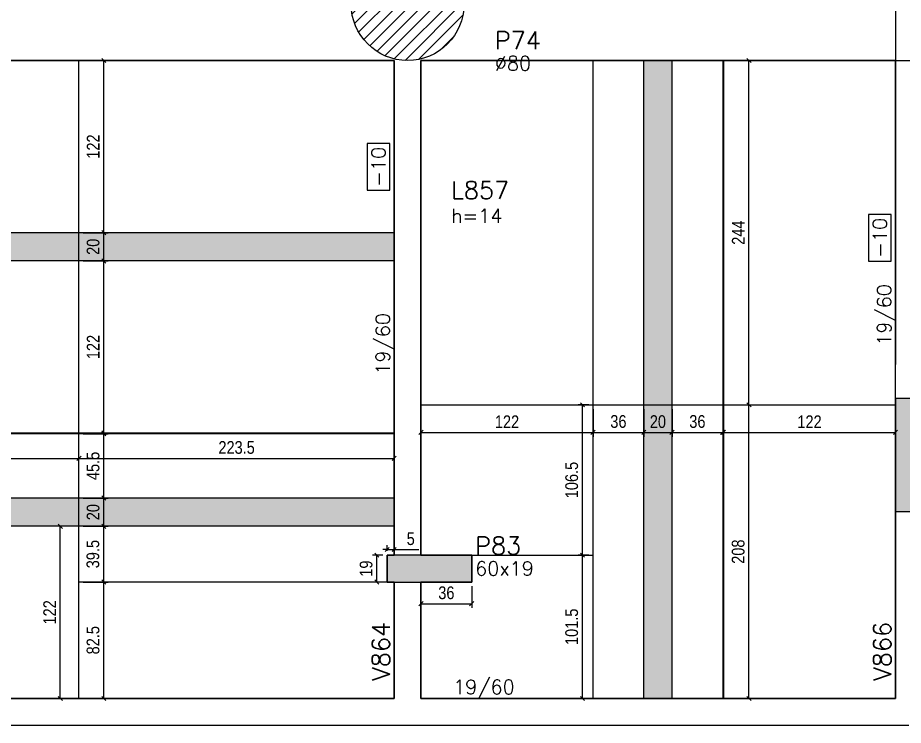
# Model space of a CAD drawing. Extents: x 1860 to 8661, y -614 to 3008.
# Drawn here: x 5850 to 6478, y -94 to 408 of the extents above; entities that cross this region are included whole.
import ezdxf
from ezdxf.enums import TextEntityAlignment as Align

# ---------------------------------------------------------------- set-up
doc = ezdxf.new("R2010")
doc.units = 0
for name, color, linetype in [('COTA', 241, 'Continuous'), ('F-LAJES-DIM', 2, 'Continuous'), ('F-LAJES-NOME', 4, 'Continuous'), ('F-LAJES-R', 254, 'Continuous'), ('F-PILARES-DIM', 172, 'Continuous'), ('F-PILARES-HACH', 174, 'Continuous'), ('F-PILARES-M', 170, 'Continuous'), ('F-PILARES-NOME', 170, 'Continuous'), ('F-PILARES-S', 170, 'Continuous'), ('F-VIGAS', 3, 'Continuous'), ('F-VIGAS-DIM', 2, 'Continuous'), ('F-VIGAS-NOME', 4, 'Continuous'), ('Painéis', 200, 'Continuous')]:
    doc.layers.add(name, color=color, linetype=linetype)
doc.layers.add('F-DESNIVEL-2', color=7, linetype='Continuous', true_color=0xffd1e8)
doc.layers.add('Hachura', color=251, linetype='Continuous', lineweight=9)
doc.styles.add('COTA TECNICA-50', font='techl___.ttf', dxfattribs={"height": 9})
doc.styles.add('MCP', font='romans.shx')
doc.dimstyles.new('COTA PAINEL-50', dxfattribs={"dimtxt": 9, "dimasz": 3, "dimexe": 3, "dimexo": 3, "dimgap": 3, "dimtad": 1, "dimdec": 1, "dimzin": 12, "dimdsep": 46, "dimtxsty": 'COTA TECNICA-50', "dimblk1": 'OBLIQUE', "dimblk2": 'OBLIQUE', "dimsah": 1, "dimcen": 0.9, "dimclrd": 4, "dimclre": 4, "dimclrt": 240, "dimadec": 1, "dimazin": 3, "dimtfac": 1, "dimtdec": 1, "dimtmove": 0, "dimatfit": 3, "dimfxl": 1, "dimtolj": 1, "dimtzin": 12, "dimarcsym": 0})

# ---------------------------------------------------------------- blocks, each defined once
blk = doc.blocks.new('*U7')
at = {"layer": 'F-VIGAS-DIM', "color": 1}
blk.add_lwpolyline([(0, 0), (33, 0), (33, 16), (0, 16)], close=True, dxfattribs=at)
at = {"layer": 'F-VIGAS-DIM', "style": 'MCP'}
blk.add_attdef('DIM', text='', height=10, dxfattribs=at).set_placement((16.5, 8), align=Align.MIDDLE_CENTER)
blk = doc.blocks.new('_Oblique')
at = {"color": 0, "linetype": 'ByBlock', "lineweight": -2}
blk.add_line((-0.5, -0.5), (0.5, 0.5), dxfattribs=at)
blk = doc.blocks.new('*D317')
at = {"layer": 'COTA', "color": 4, "lineweight": -2, "transparency": 16777216}
for p, q in [((5896.34, 377.29), (5913.95, 377.29)), ((5910.95, 255.29), (5910.95, 377.29)), ((5896.34, 255.29), (5913.95, 255.29))]:
    blk.add_line(p, q, dxfattribs=at)
at = {"layer": 'Defpoints', "color": 0, "transparency": 16777216}
for p in [(5893.34, 377.29), (5910.95, 377.29), (5893.34, 255.29)]:
    blk.add_point(p, dxfattribs=at)
at = {"layer": 'COTA', "color": 4, "lineweight": -2, "transparency": 16777216, "xscale": 3, "yscale": 3, "zscale": 3}
for p, rotation in [((5910.95, 377.29), 90), ((5910.95, 255.29), 270)]:
    blk.add_blockref('_Oblique', p, dxfattribs=dict(at, rotation=rotation))
at = {"layer": 'COTA', "color": 240, "transparency": 16777216, "insert": (5903.4, 316.29), "char_height": 9, "attachment_point": 5, "rotation": 90, "style": 'COTA TECNICA-50'}
blk.add_mtext('\\A1;122', dxfattribs=at)
blk = doc.blocks.new('*D319')
at = {"layer": 'COTA', "color": 4, "lineweight": -2, "transparency": 16777216}
for p, q in [((5649.34, 109.79), (5649.34, 92.37)), ((5649.34, 95.37), (5893.34, 95.37))]:
    blk.add_line(p, q, dxfattribs=at)
at = {"layer": 'Defpoints', "color": 0, "transparency": 16777216}
for p in [(5649.34, 112.79), (5893.34, 95.37), (5893.34, 95.37)]:
    blk.add_point(p, dxfattribs=at)
at = {"layer": 'COTA', "color": 4, "lineweight": -2, "transparency": 16777216, "xscale": 3, "yscale": 3, "zscale": 3, "rotation": 180}
blk.add_blockref('_Oblique', (5649.34, 95.37), dxfattribs=at)
at = {"layer": 'COTA', "color": 4, "lineweight": -2, "transparency": 16777216, "xscale": 3, "yscale": 3, "zscale": 3}
blk.add_blockref('_Oblique', (5893.34, 95.37), dxfattribs=at)
at = {"layer": 'COTA', "color": 240, "transparency": 16777216, "insert": (5771.34, 102.93), "char_height": 9, "attachment_point": 5, "style": 'COTA TECNICA-50'}
blk.add_mtext('\\A1;244', dxfattribs=at)
blk = doc.blocks.new('*D320')
at = {"layer": 'COTA', "color": 4, "lineweight": -2, "transparency": 16777216}
blk.add_line((5893.34, 95.37), (6116.84, 95.37), dxfattribs=at)
at = {"layer": 'Defpoints', "color": 0, "transparency": 16777216}
for p in [(5893.34, 95.37), (6116.84, 95.37), (6116.84, 95.37)]:
    blk.add_point(p, dxfattribs=at)
at = {"layer": 'COTA', "color": 4, "lineweight": -2, "transparency": 16777216, "xscale": 3, "yscale": 3, "zscale": 3, "rotation": 180}
blk.add_blockref('_Oblique', (5893.34, 95.37), dxfattribs=at)
at = {"layer": 'COTA', "color": 4, "lineweight": -2, "transparency": 16777216, "xscale": 3, "yscale": 3, "zscale": 3}
blk.add_blockref('_Oblique', (6116.84, 95.37), dxfattribs=at)
at = {"layer": 'COTA', "color": 240, "transparency": 16777216, "insert": (6005.09, 103.06), "char_height": 9, "attachment_point": 5, "style": 'COTA TECNICA-50'}
blk.add_mtext('\\A1;223.5', dxfattribs=at)
blk = doc.blocks.new('*D321')
at = {"layer": 'COTA', "color": 4, "lineweight": -2, "transparency": 16777216}
for p, q in [((6108.84, 26.79), (6101.52, 26.79)), ((6104.52, 7.79), (6104.52, 26.79)), ((6108.84, 7.79), (6101.52, 7.79))]:
    blk.add_line(p, q, dxfattribs=at)
at = {"layer": 'Defpoints', "color": 0, "transparency": 16777216}
for p in [(6104.52, 26.79), (6111.84, 26.79), (6111.84, 7.79)]:
    blk.add_point(p, dxfattribs=at)
at = {"layer": 'COTA', "color": 4, "lineweight": -2, "transparency": 16777216, "xscale": 3, "yscale": 3, "zscale": 3}
for p, rotation in [((6104.52, 26.79), 90), ((6104.52, 7.79), 270)]:
    blk.add_blockref('_Oblique', p, dxfattribs=dict(at, rotation=rotation))
at = {"layer": 'COTA', "color": 240, "transparency": 16777216, "insert": (6096.94, 17.29), "char_height": 9, "attachment_point": 5, "rotation": 90, "style": 'COTA TECNICA-50'}
blk.add_mtext('\\A1;19', dxfattribs=at)
blk = doc.blocks.new('*D322')
at = {"layer": 'COTA', "color": 4, "lineweight": -2, "transparency": 16777216}
for p, q in [((6111.84, 29.79), (6111.84, 33.84)), ((6116.84, 29.79), (6116.84, 33.84)), ((6111.84, 30.84), (6108.84, 30.84)), ((6111.84, 30.84), (6116.84, 30.84)), ((6116.84, 30.84), (6134.33, 30.84))]:
    blk.add_line(p, q, dxfattribs=at)
at = {"layer": 'Defpoints', "color": 0, "transparency": 16777216}
for p in [(6111.84, 26.79), (6116.84, 30.84), (6116.84, 26.79)]:
    blk.add_point(p, dxfattribs=at)
at = {"layer": 'COTA', "color": 4, "lineweight": -2, "transparency": 16777216, "xscale": 3, "yscale": 3, "zscale": 3}
blk.add_blockref('_Oblique', (6111.84, 30.84), dxfattribs=at)
at = {"layer": 'COTA', "color": 4, "lineweight": -2, "transparency": 16777216, "xscale": 3, "yscale": 3, "zscale": 3, "rotation": 180}
blk.add_blockref('_Oblique', (6116.84, 30.84), dxfattribs=at)
at = {"layer": 'COTA', "color": 240, "transparency": 16777216, "insert": (6128.58, 38.44), "char_height": 9, "attachment_point": 5, "style": 'COTA TECNICA-50'}
blk.add_mtext('\\A1;5', dxfattribs=at)
blk = doc.blocks.new('*D323')
at = {"layer": 'COTA', "color": 4, "lineweight": -2, "transparency": 16777216}
for p, q in [((5896.34, 7.79), (5913.95, 7.79)), ((5910.95, -74.71), (5910.95, 7.79)), ((5896.34, -74.71), (5913.95, -74.71))]:
    blk.add_line(p, q, dxfattribs=at)
at = {"layer": 'Defpoints', "color": 0, "transparency": 16777216}
for p in [(5893.34, 7.79), (5910.95, 7.79), (5893.34, -74.71)]:
    blk.add_point(p, dxfattribs=at)
at = {"layer": 'COTA', "color": 4, "lineweight": -2, "transparency": 16777216, "xscale": 3, "yscale": 3, "zscale": 3}
for p, rotation in [((5910.95, 7.79), 90), ((5910.95, -74.71), 270)]:
    blk.add_blockref('_Oblique', p, dxfattribs=dict(at, rotation=rotation))
at = {"layer": 'COTA', "color": 240, "transparency": 16777216, "insert": (5903.33, -33.46), "char_height": 9, "attachment_point": 5, "rotation": 90, "style": 'COTA TECNICA-50'}
blk.add_mtext('\\A1;82.5', dxfattribs=at)
blk = doc.blocks.new('*D324')
at = {"layer": 'COTA', "color": 4, "lineweight": -2, "transparency": 16777216}
for p, q in [((5896.34, 47.29), (5913.95, 47.29)), ((5910.95, 7.79), (5910.95, 47.29)), ((5896.34, 7.79), (5913.95, 7.79))]:
    blk.add_line(p, q, dxfattribs=at)
at = {"layer": 'Defpoints', "color": 0, "transparency": 16777216}
for p in [(5893.34, 47.29), (5910.95, 47.29), (5893.34, 7.79)]:
    blk.add_point(p, dxfattribs=at)
at = {"layer": 'COTA', "color": 4, "lineweight": -2, "transparency": 16777216, "xscale": 3, "yscale": 3, "zscale": 3}
for p, rotation in [((5910.95, 47.29), 90), ((5910.95, 7.79), 270)]:
    blk.add_blockref('_Oblique', p, dxfattribs=dict(at, rotation=rotation))
at = {"layer": 'COTA', "color": 240, "transparency": 16777216, "insert": (5903.23, 27.54), "char_height": 9, "attachment_point": 5, "rotation": 90, "style": 'COTA TECNICA-50'}
blk.add_mtext('\\A1;39.5', dxfattribs=at)
blk = doc.blocks.new('*D325')
at = {"layer": 'COTA', "color": 4, "lineweight": -2, "transparency": 16777216}
for p, q in [((5896.34, 67.29), (5913.95, 67.29)), ((5910.95, 47.29), (5910.95, 67.29)), ((5896.34, 47.29), (5913.95, 47.29))]:
    blk.add_line(p, q, dxfattribs=at)
at = {"layer": 'Defpoints', "color": 0, "transparency": 16777216}
for p in [(5893.34, 67.29), (5910.95, 67.29), (5893.34, 47.29)]:
    blk.add_point(p, dxfattribs=at)
at = {"layer": 'COTA', "color": 4, "lineweight": -2, "transparency": 16777216, "xscale": 3, "yscale": 3, "zscale": 3}
for p, rotation in [((5910.95, 67.29), 90), ((5910.95, 47.29), 270)]:
    blk.add_blockref('_Oblique', p, dxfattribs=dict(at, rotation=rotation))
at = {"layer": 'COTA', "color": 240, "transparency": 16777216, "insert": (5903.36, 57.29), "char_height": 9, "attachment_point": 5, "rotation": 90, "style": 'COTA TECNICA-50'}
blk.add_mtext('\\A1;20', dxfattribs=at)
blk = doc.blocks.new('*D326')
at = {"layer": 'COTA', "color": 4, "lineweight": -2, "transparency": 16777216}
for p, q in [((5896.34, 112.79), (5913.95, 112.79)), ((5910.95, 67.29), (5910.95, 112.79)), ((5896.34, 67.29), (5913.95, 67.29))]:
    blk.add_line(p, q, dxfattribs=at)
at = {"layer": 'Defpoints', "color": 0, "transparency": 16777216}
for p in [(5893.34, 112.79), (5910.95, 112.79), (5893.34, 67.29)]:
    blk.add_point(p, dxfattribs=at)
at = {"layer": 'COTA', "color": 4, "lineweight": -2, "transparency": 16777216, "xscale": 3, "yscale": 3, "zscale": 3}
for p, rotation in [((5910.95, 112.79), 90), ((5910.95, 67.29), 270)]:
    blk.add_blockref('_Oblique', p, dxfattribs=dict(at, rotation=rotation))
at = {"layer": 'COTA', "color": 240, "transparency": 16777216, "insert": (5903.35, 90.04), "char_height": 9, "attachment_point": 5, "rotation": 90, "style": 'COTA TECNICA-50'}
blk.add_mtext('\\A1;45.5', dxfattribs=at)
blk = doc.blocks.new('*D327')
at = {"layer": 'COTA', "color": 4, "lineweight": -2, "transparency": 16777216}
for p, q in [((5896.34, 235.29), (5913.95, 235.29)), ((5910.95, 113.29), (5910.95, 235.29)), ((5896.34, 113.29), (5913.95, 113.29))]:
    blk.add_line(p, q, dxfattribs=at)
at = {"layer": 'Defpoints', "color": 0, "transparency": 16777216}
for p in [(5893.34, 235.29), (5910.95, 235.29), (5893.34, 113.29)]:
    blk.add_point(p, dxfattribs=at)
at = {"layer": 'COTA', "color": 4, "lineweight": -2, "transparency": 16777216, "xscale": 3, "yscale": 3, "zscale": 3}
for p, rotation in [((5910.95, 235.29), 90), ((5910.95, 113.29), 270)]:
    blk.add_blockref('_Oblique', p, dxfattribs=dict(at, rotation=rotation))
at = {"layer": 'COTA', "color": 240, "transparency": 16777216, "insert": (5903.4, 174.29), "char_height": 9, "attachment_point": 5, "rotation": 90, "style": 'COTA TECNICA-50'}
blk.add_mtext('\\A1;122', dxfattribs=at)
blk = doc.blocks.new('*D328')
at = {"layer": 'COTA', "color": 4, "lineweight": -2, "transparency": 16777216}
for p, q in [((5896.34, 255.29), (5913.95, 255.29)), ((5910.95, 235.29), (5910.95, 255.29)), ((5896.34, 235.29), (5913.95, 235.29))]:
    blk.add_line(p, q, dxfattribs=at)
at = {"layer": 'Defpoints', "color": 0, "transparency": 16777216}
for p in [(5893.34, 255.29), (5910.95, 255.29), (5893.34, 235.29)]:
    blk.add_point(p, dxfattribs=at)
at = {"layer": 'COTA', "color": 4, "lineweight": -2, "transparency": 16777216, "xscale": 3, "yscale": 3, "zscale": 3}
for p, rotation in [((5910.95, 255.29), 90), ((5910.95, 235.29), 270)]:
    blk.add_blockref('_Oblique', p, dxfattribs=dict(at, rotation=rotation))
at = {"layer": 'COTA', "color": 240, "transparency": 16777216, "insert": (5903.36, 245.29), "char_height": 9, "attachment_point": 5, "rotation": 90, "style": 'COTA TECNICA-50'}
blk.add_mtext('\\A1;20', dxfattribs=at)
blk = doc.blocks.new('*D329')
at = {"layer": 'COTA', "color": 4, "lineweight": -2, "transparency": 16777216}
for p, q in [((5890.34, 47.29), (5877.1, 47.29)), ((5880.1, -74.71), (5880.1, 47.29)), ((5890.34, -74.71), (5877.1, -74.71))]:
    blk.add_line(p, q, dxfattribs=at)
at = {"layer": 'Defpoints', "color": 0, "transparency": 16777216}
for p in [(5880.1, 47.29), (5893.34, 47.29), (5893.34, -74.71)]:
    blk.add_point(p, dxfattribs=at)
at = {"layer": 'COTA', "color": 4, "lineweight": -2, "transparency": 16777216, "xscale": 3, "yscale": 3, "zscale": 3}
for p, rotation in [((5880.1, 47.29), 90), ((5880.1, -74.71), 270)]:
    blk.add_blockref('_Oblique', p, dxfattribs=dict(at, rotation=rotation))
at = {"layer": 'COTA', "color": 240, "transparency": 16777216, "insert": (5872.55, -13.71), "char_height": 9, "attachment_point": 5, "rotation": 90, "style": 'COTA TECNICA-50'}
blk.add_mtext('\\A1;122', dxfattribs=at)
blk = doc.blocks.new('*D335')
at = {"layer": 'COTA', "color": 4, "lineweight": -2, "transparency": 16777216}
for p, q in [((6135.84, 130.29), (6135.84, 110.76)), ((6257.84, 130.29), (6257.84, 110.76)), ((6135.84, 113.76), (6257.84, 113.76))]:
    blk.add_line(p, q, dxfattribs=at)
at = {"layer": 'Defpoints', "color": 0, "transparency": 16777216}
for p in [(6135.84, 133.29), (6257.84, 133.29), (6257.84, 113.76)]:
    blk.add_point(p, dxfattribs=at)
at = {"layer": 'COTA', "color": 4, "lineweight": -2, "transparency": 16777216, "xscale": 3, "yscale": 3, "zscale": 3, "rotation": 180}
blk.add_blockref('_Oblique', (6135.84, 113.76), dxfattribs=at)
at = {"layer": 'COTA', "color": 4, "lineweight": -2, "transparency": 16777216, "xscale": 3, "yscale": 3, "zscale": 3}
blk.add_blockref('_Oblique', (6257.84, 113.76), dxfattribs=at)
at = {"layer": 'COTA', "color": 240, "transparency": 16777216, "insert": (6196.84, 121.32), "char_height": 9, "attachment_point": 5, "style": 'COTA TECNICA-50'}
blk.add_mtext('\\A1;122', dxfattribs=at)
blk = doc.blocks.new('*D336')
at = {"layer": 'COTA', "color": 4, "lineweight": -2, "transparency": 16777216}
for p, q in [((6257.84, 130.29), (6257.84, 110.76)), ((6293.84, 130.29), (6293.84, 110.76)), ((6257.84, 113.76), (6293.84, 113.76))]:
    blk.add_line(p, q, dxfattribs=at)
at = {"layer": 'Defpoints', "color": 0, "transparency": 16777216}
for p in [(6257.84, 133.29), (6293.84, 133.29), (6293.84, 113.76)]:
    blk.add_point(p, dxfattribs=at)
at = {"layer": 'COTA', "color": 4, "lineweight": -2, "transparency": 16777216, "xscale": 3, "yscale": 3, "zscale": 3, "rotation": 180}
blk.add_blockref('_Oblique', (6257.84, 113.76), dxfattribs=at)
at = {"layer": 'COTA', "color": 4, "lineweight": -2, "transparency": 16777216, "xscale": 3, "yscale": 3, "zscale": 3}
blk.add_blockref('_Oblique', (6293.84, 113.76), dxfattribs=at)
at = {"layer": 'COTA', "color": 240, "transparency": 16777216, "insert": (6275.84, 121.46), "char_height": 9, "attachment_point": 5, "style": 'COTA TECNICA-50'}
blk.add_mtext('\\A1;36', dxfattribs=at)
blk = doc.blocks.new('*D337')
at = {"layer": 'COTA', "color": 4, "lineweight": -2, "transparency": 16777216}
for p, q in [((6293.84, 130.29), (6293.84, 110.76)), ((6313.84, 130.29), (6313.84, 110.76)), ((6293.84, 113.76), (6313.84, 113.76))]:
    blk.add_line(p, q, dxfattribs=at)
at = {"layer": 'Defpoints', "color": 0, "transparency": 16777216}
for p in [(6293.84, 133.29), (6313.84, 133.29), (6313.84, 113.76)]:
    blk.add_point(p, dxfattribs=at)
at = {"layer": 'COTA', "color": 4, "lineweight": -2, "transparency": 16777216, "xscale": 3, "yscale": 3, "zscale": 3, "rotation": 180}
blk.add_blockref('_Oblique', (6293.84, 113.76), dxfattribs=at)
at = {"layer": 'COTA', "color": 4, "lineweight": -2, "transparency": 16777216, "xscale": 3, "yscale": 3, "zscale": 3}
blk.add_blockref('_Oblique', (6313.84, 113.76), dxfattribs=at)
at = {"layer": 'COTA', "color": 240, "transparency": 16777216, "insert": (6303.84, 121.36), "char_height": 9, "attachment_point": 5, "style": 'COTA TECNICA-50'}
blk.add_mtext('\\A1;20', dxfattribs=at)
blk = doc.blocks.new('*D338')
at = {"layer": 'COTA', "color": 4, "lineweight": -2, "transparency": 16777216}
for p, q in [((6313.84, 130.29), (6313.84, 110.76)), ((6349.84, 130.29), (6349.84, 110.76)), ((6313.84, 113.76), (6349.84, 113.76))]:
    blk.add_line(p, q, dxfattribs=at)
at = {"layer": 'Defpoints', "color": 0, "transparency": 16777216}
for p in [(6313.84, 133.29), (6349.84, 133.29), (6349.84, 113.76)]:
    blk.add_point(p, dxfattribs=at)
at = {"layer": 'COTA', "color": 4, "lineweight": -2, "transparency": 16777216, "xscale": 3, "yscale": 3, "zscale": 3, "rotation": 180}
blk.add_blockref('_Oblique', (6313.84, 113.76), dxfattribs=at)
at = {"layer": 'COTA', "color": 4, "lineweight": -2, "transparency": 16777216, "xscale": 3, "yscale": 3, "zscale": 3}
blk.add_blockref('_Oblique', (6349.84, 113.76), dxfattribs=at)
at = {"layer": 'COTA', "color": 240, "transparency": 16777216, "insert": (6331.84, 121.46), "char_height": 9, "attachment_point": 5, "style": 'COTA TECNICA-50'}
blk.add_mtext('\\A1;36', dxfattribs=at)
blk = doc.blocks.new('*D339')
at = {"layer": 'COTA', "color": 4, "lineweight": -2, "transparency": 16777216}
for p, q in [((6350.34, 130.29), (6350.34, 110.76)), ((6472.34, 130.29), (6472.34, 110.76)), ((6350.34, 113.76), (6472.34, 113.76))]:
    blk.add_line(p, q, dxfattribs=at)
at = {"layer": 'Defpoints', "color": 0, "transparency": 16777216}
for p in [(6350.34, 133.29), (6472.34, 133.29), (6472.34, 113.76)]:
    blk.add_point(p, dxfattribs=at)
at = {"layer": 'COTA', "color": 4, "lineweight": -2, "transparency": 16777216, "xscale": 3, "yscale": 3, "zscale": 3, "rotation": 180}
blk.add_blockref('_Oblique', (6350.34, 113.76), dxfattribs=at)
at = {"layer": 'COTA', "color": 4, "lineweight": -2, "transparency": 16777216, "xscale": 3, "yscale": 3, "zscale": 3}
blk.add_blockref('_Oblique', (6472.34, 113.76), dxfattribs=at)
at = {"layer": 'COTA', "color": 240, "transparency": 16777216, "insert": (6411.34, 121.32), "char_height": 9, "attachment_point": 5, "style": 'COTA TECNICA-50'}
blk.add_mtext('\\A1;122', dxfattribs=at)
blk = doc.blocks.new('*D340')
at = {"layer": 'COTA', "color": 4, "lineweight": -2, "transparency": 16777216}
for p, q in [((6353.34, 133.29), (6371.39, 133.29)), ((6368.39, -74.71), (6368.39, 133.29)), ((6352.84, -74.71), (6371.39, -74.71))]:
    blk.add_line(p, q, dxfattribs=at)
at = {"layer": 'Defpoints', "color": 0, "transparency": 16777216}
for p in [(6350.34, 133.29), (6368.39, 133.29), (6349.84, -74.71)]:
    blk.add_point(p, dxfattribs=at)
at = {"layer": 'COTA', "color": 4, "lineweight": -2, "transparency": 16777216, "xscale": 3, "yscale": 3, "zscale": 3}
for p, rotation in [((6368.39, 133.29), 90), ((6368.39, -74.71), 270)]:
    blk.add_blockref('_Oblique', p, dxfattribs=dict(at, rotation=rotation))
at = {"layer": 'COTA', "color": 240, "transparency": 16777216, "insert": (6360.78, 29.29), "char_height": 9, "attachment_point": 5, "rotation": 90, "style": 'COTA TECNICA-50'}
blk.add_mtext('\\A1;208', dxfattribs=at)
blk = doc.blocks.new('*D341')
at = {"layer": 'COTA', "color": 4, "lineweight": -2, "transparency": 16777216}
for p, q in [((6353.34, 377.29), (6371.39, 377.29)), ((6368.39, 133.29), (6368.39, 377.29)), ((6353.34, 133.29), (6371.39, 133.29))]:
    blk.add_line(p, q, dxfattribs=at)
at = {"layer": 'Defpoints', "color": 0, "transparency": 16777216}
for p in [(6350.34, 377.29), (6368.39, 377.29), (6350.34, 133.29)]:
    blk.add_point(p, dxfattribs=at)
at = {"layer": 'COTA', "color": 4, "lineweight": -2, "transparency": 16777216, "xscale": 3, "yscale": 3, "zscale": 3}
for p, rotation in [((6368.39, 377.29), 90), ((6368.39, 133.29), 270)]:
    blk.add_blockref('_Oblique', p, dxfattribs=dict(at, rotation=rotation))
at = {"layer": 'COTA', "color": 240, "transparency": 16777216, "insert": (6360.83, 255.29), "char_height": 9, "attachment_point": 5, "rotation": 90, "style": 'COTA TECNICA-50'}
blk.add_mtext('\\A1;244', dxfattribs=at)
blk = doc.blocks.new('*D361')
at = {"layer": 'Defpoints', "color": 0, "transparency": 16777216}
for p in [(6250.35, 26.79), (6257.84, 26.79), (6257.84, -74.71)]:
    blk.add_point(p, dxfattribs=at)
at = {"layer": 'Painéis', "color": 4, "lineweight": -2, "transparency": 16777216}
for p, q in [((6254.84, 26.79), (6247.35, 26.79)), ((6250.35, -74.71), (6250.35, 26.79)), ((6254.84, -74.71), (6247.35, -74.71))]:
    blk.add_line(p, q, dxfattribs=at)
at = {"layer": 'Painéis', "color": 4, "lineweight": -2, "transparency": 16777216, "xscale": 3, "yscale": 3, "zscale": 3}
for p, rotation in [((6250.35, 26.79), 90), ((6250.35, -74.71), 270)]:
    blk.add_blockref('_Oblique', p, dxfattribs=dict(at, rotation=rotation))
at = {"layer": 'Painéis', "color": 240, "transparency": 16777216, "insert": (6242.75, -23.96), "char_height": 9, "attachment_point": 5, "rotation": 90, "style": 'COTA TECNICA-50'}
blk.add_mtext('\\A1;101.5', dxfattribs=at)
blk = doc.blocks.new('*D362')
at = {"layer": 'Defpoints', "color": 0, "transparency": 16777216}
for p in [(6250.35, 133.29), (6257.84, 133.29), (6257.84, 26.79)]:
    blk.add_point(p, dxfattribs=at)
at = {"layer": 'Painéis', "color": 4, "lineweight": -2, "transparency": 16777216}
for p, q in [((6254.84, 133.29), (6247.35, 133.29)), ((6250.35, 26.79), (6250.35, 133.29)), ((6254.84, 26.79), (6247.35, 26.79))]:
    blk.add_line(p, q, dxfattribs=at)
at = {"layer": 'Painéis', "color": 4, "lineweight": -2, "transparency": 16777216, "xscale": 3, "yscale": 3, "zscale": 3}
for p, rotation in [((6250.35, 133.29), 90), ((6250.35, 26.79), 270)]:
    blk.add_blockref('_Oblique', p, dxfattribs=dict(at, rotation=rotation))
at = {"layer": 'Painéis', "color": 240, "transparency": 16777216, "insert": (6242.75, 80.04), "char_height": 9, "attachment_point": 5, "rotation": 90, "style": 'COTA TECNICA-50'}
blk.add_mtext('\\A1;106.5', dxfattribs=at)
blk = doc.blocks.new('*D363')
at = {"layer": 'Defpoints', "color": 0, "transparency": 16777216}
for p in [(6135.84, 7.79), (6171.84, 7.79), (6171.84, -7.6)]:
    blk.add_point(p, dxfattribs=at)
at = {"layer": 'Painéis', "color": 4, "lineweight": -2, "transparency": 16777216}
for p, q in [((6135.84, 4.79), (6135.84, -10.6)), ((6171.84, 4.79), (6171.84, -10.6)), ((6135.84, -7.6), (6171.84, -7.6))]:
    blk.add_line(p, q, dxfattribs=at)
at = {"layer": 'Painéis', "color": 4, "lineweight": -2, "transparency": 16777216, "xscale": 3, "yscale": 3, "zscale": 3, "rotation": 180}
blk.add_blockref('_Oblique', (6135.84, -7.6), dxfattribs=at)
at = {"layer": 'Painéis', "color": 4, "lineweight": -2, "transparency": 16777216, "xscale": 3, "yscale": 3, "zscale": 3}
blk.add_blockref('_Oblique', (6171.84, -7.6), dxfattribs=at)
at = {"layer": 'Painéis', "color": 240, "transparency": 16777216, "insert": (6153.84, 0.1), "char_height": 9, "attachment_point": 5, "style": 'COTA TECNICA-50'}
blk.add_mtext('\\A1;36', dxfattribs=at)

msp = doc.modelspace()

# ---------------------------------------------------------------- hatches: boundary and pattern name
at = {"layer": 'F-DESNIVEL-2', "linetype": 'Continuous'}
h = msp.add_hatch(color=256, dxfattribs=at)
h.dxf.hatch_style = 1
h.paths.add_polyline_path([(6472.34, 57.79), (6491.34, 57.79), (6491.34, 137.79), (6472.34, 137.79)])
h = msp.add_hatch(color=256, dxfattribs=at)
h.dxf.hatch_style = 1
h.paths.add_polyline_path([(6111.84, 7.79), (6171.84, 7.79), (6171.84, 26.79), (6111.84, 26.79)])
at = {"layer": 'F-PILARES-HACH', "linetype": 'Continuous'}
h = msp.add_hatch(dxfattribs=at)
h.set_pattern_fill('ANSI31', color=256, scale=50)
h.set_pattern_definition([(45, (3891.34, 901.7874), (-4.419417, 4.419417), [])])
edge = h.paths.add_edge_path()
edge.add_arc((6126.34, 417.29), 40, 0, 360)
at = {"layer": 'Hachura', "linetype": 'ByBlock'}
h = msp.add_hatch(color=256, dxfattribs=at)
h.dxf.hatch_style = 1
h.paths.add_polyline_path([(6293.84, 133.29), (6313.84, 133.29), (6313.84, 377.29), (6293.84, 377.29)])
h.paths.add_polyline_path([(6293.84, -74.71), (6313.84, -74.71), (6313.84, 133.29), (6293.84, 133.29)])
h = msp.add_hatch(color=256, dxfattribs=at)
h.dxf.hatch_style = 1
h.paths.add_polyline_path([(5405.34, 255.29), (5405.34, 235.29), (5649.34, 235.29), (5649.34, 255.29)])
h.paths.add_polyline_path([(5893.34, 235.29), (5893.34, 255.29), (5649.34, 255.29), (5649.34, 235.29)])
h.paths.add_polyline_path([(6116.84, 235.29), (6116.84, 255.29), (5893.34, 255.29), (5893.34, 235.29)])
h.paths.add_polyline_path([(5893.34, 67.29), (5893.34, 47.29), (6116.84, 47.29), (6116.84, 67.29)])
h.paths.add_polyline_path([(5649.34, 67.29), (5649.34, 47.29), (5893.34, 47.29), (5893.34, 67.29)])
h.paths.add_polyline_path([(5649.34, 47.29), (5649.34, 67.29), (5405.34, 67.29), (5405.34, 47.29)])

# ---------------------------------------------------------------- linework, layer by layer
at = {"layer": 'F-LAJES-R', "linetype": 'Continuous'}
for points in [[(6116.84, -74.71), (6116.84, 7.79), (6111.84, 7.79), (6111.84, 26.79), (6116.84, 26.79), (6116.84, 377.29), (5405.34, 377.29), (5405.34, 26.79), (5405.34, 7.79), (5405.34, -74.71), (6116.84, -74.71)], [(6135.84, 7.79), (6135.84, -74.71), (6472.34, -74.71), (6472.34, 57.79), (6472.34, 161.79), (6472.34, 377.29), (6135.84, 377.29), (6135.84, 26.79), (6171.84, 26.79), (6171.84, 7.79), (6135.84, 7.79)]]:
    msp.add_lwpolyline(points, dxfattribs=at)
at = {"layer": 'F-PILARES-M', "linetype": 'Continuous'}
for points in [[(6472.34, 377.29), (6491.34, 377.29), (6491.34, 457.29), (6472.34, 457.29), (6472.34, 377.29)], [(6472.34, 57.79), (6491.34, 57.79), (6491.34, 137.79), (6472.34, 137.79), (6472.34, 57.79)], [(6111.84, 7.79), (6171.84, 7.79), (6171.84, 26.79), (6111.84, 26.79), (6111.84, 7.79)]]:
    msp.add_lwpolyline(points, dxfattribs=at)
at = {"layer": 'F-PILARES-S', "linetype": 'Continuous'}
msp.add_circle((6126.34, 417.29), 40, dxfattribs=at)
at = {"layer": 'F-VIGAS'}
for points in [[(5405.34, 377.29), (6116.84, 377.29)], [(6116.84, 377.29), (6116.84, 26.79)], [(6135.84, 26.79), (6135.84, 377.29)], [(6135.84, 377.29), (6472.34, 377.29)], [(6472.34, 377.29), (6472.34, 161.79)], [(6472.34, 57.79), (6472.34, -74.71)], [(6116.84, 7.79), (6116.84, -74.71)], [(6135.84, -74.71), (6135.84, 7.79)], [(6116.84, -74.71), (5405.34, -74.71)], [(6472.34, -74.71), (6135.84, -74.71)], [(5395.84, -93.71), (6126.34, -93.71)], [(6126.34, -93.71), (6481.84, -93.71)]]:
    msp.add_lwpolyline(points, dxfattribs=at)
at = {"layer": 'Painéis'}
for p, q in [((6171.84, 26.79), (6257.84, 26.79)), ((6111.84, 7.79), (5893.34, 7.79))]:
    msp.add_line(p, q, dxfattribs=at)
for points in [[(5893.34, -74.71), (5893.34, 377.29)], [(6257.84, -74.71), (6257.84, 377.29)], [(6293.84, -74.71), (6293.84, 377.29)], [(6313.84, -74.71), (6313.84, 377.29)], [(6349.84, 377.29), (6349.84, -74.71)], [(6350.34, 377.29), (6350.34, -74.71)], [(6116.84, 255.29), (5405.34, 255.29)], [(6116.84, 235.29), (5405.34, 235.29)], [(6135.84, 133.29), (6472.34, 133.29)], [(6116.84, 113.29), (5405.34, 113.29)], [(6116.84, 112.79), (5405.34, 112.79)], [(6116.84, 67.29), (5405.34, 67.29)], [(6116.84, 47.29), (5405.34, 47.29)]]:
    msp.add_lwpolyline(points, dxfattribs=at)

# ---------------------------------------------------------------- block references
at = {"layer": 'F-VIGAS-DIM', "linetype": 'Continuous', "rotation": 90}
for p in [(6113.71, 285.45), (6469.21, 235.14)]:
    msp.add_blockref('*U7', p, dxfattribs=at).add_auto_attribs({'DIM': '-10'})

# ---------------------------------------------------------------- texts
at = {"layer": 'F-LAJES-DIM', "linetype": 'Continuous', "style": 'MCP'}
msp.add_text('h=14', height=10, dxfattribs=at).set_placement((6157.15, 262.16))
at = {"layer": 'F-LAJES-NOME', "linetype": 'Continuous', "style": 'MCP'}
msp.add_text('L857', height=12.5, dxfattribs=at).set_placement((6157.15, 279.16))
at = {"layer": 'F-PILARES-DIM', "linetype": 'Continuous', "style": 'MCP'}
for s, p in [('%%c80', (6188.23, 370.27)), ('60x19', (6174.25, 12.29))]:
    msp.add_text(s, height=10, dxfattribs=at).set_placement(p)
at = {"layer": 'F-PILARES-NOME', "linetype": 'Continuous', "style": 'MCP'}
for s, p in [('P74', (6188.23, 385.27)), ('P83', (6174.25, 27.29))]:
    msp.add_text(s, height=12.5, dxfattribs=at).set_placement(p)
at = {"layer": 'F-VIGAS-DIM', "linetype": 'Continuous', "style": 'MCP'}
for p in [(6469.21, 175.14), (6113.71, 154.65)]:
    msp.add_text('19/60', height=10, rotation=90, dxfattribs=at).set_placement(p)
msp.add_text('19/60', height=10, dxfattribs=at).set_placement((6158.61, -71.59))
at = {"layer": 'F-VIGAS-NOME', "linetype": 'Continuous', "style": 'MCP'}
for s, p in [('V864', (6113.71, -62.21)), ('V866', (6469.21, -62.21))]:
    msp.add_text(s, height=12.5, rotation=90, dxfattribs=at).set_placement(p)

# ---------------------------------------------------------------- dimensions: what is measured, and where the dimension line sits
at = {"layer": 'COTA'}
for base, p1, p2, picture, middle in [((5910.95, 377.29), (5893.34, 255.29), (5893.34, 377.29), '*D317', (5903.4, 316.29)), ((6368.39, 377.29), (6350.34, 133.29), (6350.34, 377.29), '*D341', (6360.83, 255.29)), ((5910.95, 255.29), (5893.34, 235.29), (5893.34, 255.29), '*D328', (5903.36, 245.29)), ((5910.95, 112.79), (5893.34, 67.29), (5893.34, 112.79), '*D326', (5903.35, 90.04)), ((5910.95, 67.29), (5893.34, 47.29), (5893.34, 67.29), '*D325', (5903.36, 57.29)), ((5910.95, 47.29), (5893.34, 7.79), (5893.34, 47.29), '*D324', (5903.23, 27.54))]:
    dim = msp.add_linear_dim(base=base, p1=p1, p2=p2, angle=90, dimstyle='COTA PAINEL-50', override={"dimtmove": 1}, dxfattribs=at)
    dim.commit()
    dim.dimension.update_dxf_attribs({"geometry": picture, "text_midpoint": middle})
for base, p1, p2, picture, middle in [((5910.95, 235.29), (5893.34, 113.29), (5893.34, 235.29), '*D327', (5903.4, 174.29)), ((6368.39, 133.29), (6349.84, -74.71), (6350.34, 133.29), '*D340', (6360.78, 29.29)), ((5880.1, 47.29), (5893.34, -74.71), (5893.34, 47.29), '*D329', (5872.55, -13.71)), ((6104.52, 26.79), (6111.84, 7.79), (6111.84, 26.79), '*D321', (6096.94, 17.29)), ((5910.95, 7.79), (5893.34, -74.71), (5893.34, 7.79), '*D323', (5903.33, -33.46))]:
    dim = msp.add_linear_dim(base=base, p1=p1, p2=p2, angle=90, dimstyle='COTA PAINEL-50', dxfattribs=at)
    dim.commit()
    dim.dimension.update_dxf_attribs({"geometry": picture, "text_midpoint": middle})
for base, p1, p2, picture, middle in [((6257.84, 113.76), (6135.84, 133.29), (6257.84, 133.29), '*D335', (6196.84, 121.32)), ((6472.34, 113.76), (6350.34, 133.29), (6472.34, 133.29), '*D339', (6411.34, 121.32)), ((6116.84, 30.84), (6111.84, 26.79), (6116.84, 26.79), '*D322', (6128.58, 38.44))]:
    dim = msp.add_linear_dim(base=base, p1=p1, p2=p2, dimstyle='COTA PAINEL-50', dxfattribs=at)
    dim.commit()
    dim.dimension.update_dxf_attribs({"geometry": picture, "text_midpoint": middle})
for base, p1, p2, picture, middle in [((6293.84, 113.76), (6257.84, 133.29), (6293.84, 133.29), '*D336', (6275.84, 121.46)), ((6313.84, 113.76), (6293.84, 133.29), (6313.84, 133.29), '*D337', (6303.84, 121.36)), ((6349.84, 113.76), (6313.84, 133.29), (6349.84, 133.29), '*D338', (6331.84, 121.46)), ((5893.34, 95.37), (5649.34, 112.79), (5893.34, 95.37), '*D319', (5771.34, 102.93)), ((6116.84, 95.37), (5893.34, 95.37), (6116.84, 95.37), '*D320', (6005.09, 103.06))]:
    dim = msp.add_linear_dim(base=base, p1=p1, p2=p2, dimstyle='COTA PAINEL-50', override={"dimtmove": 1}, dxfattribs=at)
    dim.commit()
    dim.dimension.update_dxf_attribs({"geometry": picture, "text_midpoint": middle})
at = {"layer": 'Painéis'}
dim = msp.add_linear_dim(base=(6250.35, 133.29), p1=(6257.84, 26.79), p2=(6257.84, 133.29), angle=90, dimstyle='COTA PAINEL-50', override={"dimtmove": 1}, dxfattribs=at)
dim.commit()
dim.dimension.update_dxf_attribs({"geometry": '*D362', "text_midpoint": (6242.75, 80.04)})
dim = msp.add_linear_dim(base=(6250.35, 26.79), p1=(6257.84, -74.71), p2=(6257.84, 26.79), angle=90, dimstyle='COTA PAINEL-50', dxfattribs=at)
dim.commit()
dim.dimension.update_dxf_attribs({"geometry": '*D361', "text_midpoint": (6242.75, -23.96)})
dim = msp.add_linear_dim(base=(6171.84, -7.6), p1=(6135.84, 7.79), p2=(6171.84, 7.79), dimstyle='COTA PAINEL-50', dxfattribs=at)
dim.commit()
dim.dimension.update_dxf_attribs({"geometry": '*D363', "text_midpoint": (6153.84, 0.1)})

doc.saveas('drawing.dxf')
